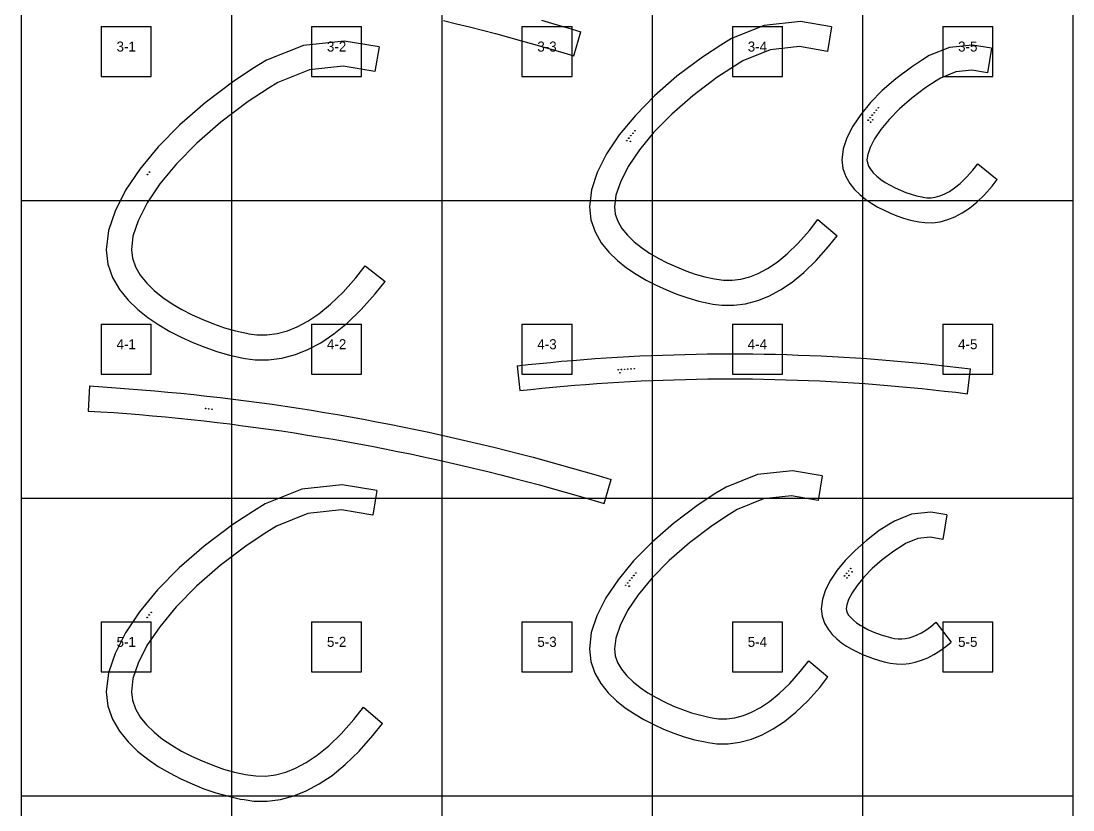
# Model space of a CAD drawing. Header units: metres. Extents: x -190 to 1050, y -2970 to 0.
# Drawn here: x 0 to 1050, y -1499 to -712 of the extents above; entities that cross this region are included whole.
import ezdxf
from ezdxf.enums import TextEntityAlignment as Align

# ---------------------------------------------------------------- set-up
doc = ezdxf.new("R2010")
doc.units = ezdxf.units.M
for name, color, linetype in [('default', 7, 'Continuous'), ('mcircles', 7, 'Continuous'), ('TEXTLAYER', 7, 'Continuous')]:
    doc.layers.add(name, color=color, linetype=linetype)

msp = doc.modelspace()

# ---------------------------------------------------------------- linework, layer by layer
at = {"color": 9}
for p, q in [((0, -594), (0, -891)), ((210, -594), (210, -891)), ((210, -594), (210, -891)), ((420, -594), (420, -891)), ((420, -594), (420, -891)), ((630, -594), (630, -891)), ((630, -594), (630, -891)), ((840, -594), (840, -891)), ((840, -594), (840, -891)), ((1050, -594), (1050, -891)), ((80, -717.5), (130, -717.5)), ((80, -717.5), (80, -767.5)), ((130, -767.5), (130, -717.5)), ((290, -717.5), (340, -717.5)), ((290, -717.5), (290, -767.5)), ((340, -767.5), (340, -717.5)), ((500, -717.5), (550, -717.5)), ((500, -717.5), (500, -767.5)), ((550, -767.5), (550, -717.5)), ((710, -717.5), (760, -717.5)), ((710, -717.5), (710, -767.5)), ((760, -767.5), (760, -717.5)), ((920, -717.5), (970, -717.5)), ((920, -717.5), (920, -767.5)), ((970, -767.5), (970, -717.5)), ((80, -767.5), (130, -767.5)), ((290, -767.5), (340, -767.5)), ((500, -767.5), (550, -767.5)), ((710, -767.5), (760, -767.5)), ((920, -767.5), (970, -767.5)), ((0, -891), (210, -891)), ((0, -891), (210, -891)), ((0, -891), (0, -1188)), ((210, -891), (420, -891)), ((210, -891), (210, -1188)), ((210, -891), (420, -891)), ((210, -891), (210, -1188)), ((420, -891), (630, -891)), ((420, -891), (420, -1188)), ((420, -891), (630, -891)), ((420, -891), (420, -1188)), ((630, -891), (840, -891)), ((630, -891), (630, -1188)), ((630, -891), (840, -891)), ((630, -891), (630, -1188)), ((840, -891), (1050, -891)), ((840, -891), (840, -1188)), ((840, -891), (1050, -891)), ((840, -891), (840, -1188)), ((1050, -891), (1050, -1188)), ((80, -1014.5), (130, -1014.5)), ((80, -1014.5), (80, -1064.5)), ((130, -1064.5), (130, -1014.5)), ((290, -1014.5), (340, -1014.5)), ((290, -1014.5), (290, -1064.5)), ((340, -1064.5), (340, -1014.5)), ((500, -1014.5), (550, -1014.5)), ((500, -1014.5), (500, -1064.5)), ((550, -1064.5), (550, -1014.5)), ((710, -1014.5), (760, -1014.5)), ((710, -1014.5), (710, -1064.5)), ((760, -1064.5), (760, -1014.5)), ((920, -1014.5), (970, -1014.5)), ((920, -1014.5), (920, -1064.5)), ((970, -1064.5), (970, -1014.5)), ((80, -1064.5), (130, -1064.5)), ((290, -1064.5), (340, -1064.5)), ((500, -1064.5), (550, -1064.5)), ((710, -1064.5), (760, -1064.5)), ((920, -1064.5), (970, -1064.5)), ((0, -1188), (210, -1188)), ((0, -1188), (210, -1188)), ((0, -1188), (0, -1485)), ((210, -1188), (420, -1188)), ((210, -1188), (210, -1485)), ((210, -1188), (420, -1188)), ((210, -1188), (210, -1485)), ((420, -1188), (630, -1188)), ((420, -1188), (420, -1485)), ((420, -1188), (630, -1188)), ((420, -1188), (420, -1485)), ((630, -1188), (840, -1188)), ((630, -1188), (630, -1485)), ((630, -1188), (840, -1188)), ((630, -1188), (630, -1485)), ((840, -1188), (1050, -1188)), ((840, -1188), (840, -1485)), ((840, -1188), (1050, -1188)), ((840, -1188), (840, -1485)), ((1050, -1188), (1050, -1485)), ((80, -1311.5), (130, -1311.5)), ((80, -1311.5), (80, -1361.5)), ((130, -1361.5), (130, -1311.5)), ((290, -1311.5), (340, -1311.5)), ((290, -1311.5), (290, -1361.5)), ((340, -1361.5), (340, -1311.5)), ((500, -1311.5), (550, -1311.5)), ((500, -1311.5), (500, -1361.5)), ((550, -1361.5), (550, -1311.5)), ((710, -1311.5), (760, -1311.5)), ((710, -1311.5), (710, -1361.5)), ((760, -1361.5), (760, -1311.5)), ((920, -1311.5), (970, -1311.5)), ((920, -1311.5), (920, -1361.5)), ((970, -1361.5), (970, -1311.5)), ((80, -1361.5), (130, -1361.5)), ((290, -1361.5), (340, -1361.5)), ((500, -1361.5), (550, -1361.5)), ((710, -1361.5), (760, -1361.5)), ((920, -1361.5), (970, -1361.5)), ((0, -1485), (210, -1485)), ((0, -1485), (210, -1485)), ((0, -1485), (0, -1782)), ((210, -1485), (420, -1485)), ((210, -1485), (210, -1782)), ((210, -1485), (420, -1485)), ((210, -1485), (210, -1782)), ((420, -1485), (630, -1485)), ((420, -1485), (420, -1782)), ((420, -1485), (630, -1485)), ((420, -1485), (420, -1782)), ((630, -1485), (840, -1485)), ((630, -1485), (630, -1782)), ((630, -1485), (840, -1485)), ((630, -1485), (630, -1782)), ((840, -1485), (1050, -1485)), ((840, -1485), (840, -1782)), ((840, -1485), (1050, -1485)), ((840, -1485), (840, -1782)), ((1050, -1485), (1050, -1782))]:
    msp.add_line(p, q, dxfattribs=at)
at = {"layer": 'default', "color": 7, "linetype": 'Continuous'}
for p, q in [((421.8, -711.5), (434.8, -714.7)), ((519.6, -711.3), (532.7, -715.1)), ((777.9, -712.6), (741.9, -716.6)), ((809, -717.8), (777.9, -712.6)), ((434.8, -714.7), (447.7, -717.9)), ((447.7, -717.9), (460.7, -721.2)), ((460.7, -721.2), (473.7, -724.6)), ((532.7, -715.1), (545.8, -719)), ((545.8, -719), (558.9, -722.9)), ((551.7, -746.8), (558.9, -722.9)), ((741.9, -716.6), (709.2, -729.5)), ((809, -717.8), (804.9, -742.4)), ((322.4, -732), (281.9, -736.5)), ((357.5, -737.8), (322.4, -732)), ((473.7, -724.6), (486.7, -728.1)), ((486.7, -728.1), (499.7, -731.7)), ((499.7, -731.7), (512.7, -735.3)), ((709.2, -729.5), (698.6, -736.1)), ((281.9, -736.5), (245.1, -751.1)), ((357.5, -737.8), (353.3, -762.5)), ((512.7, -735.3), (525.6, -739.1)), ((525.6, -739.1), (538.6, -742.9)), ((538.6, -742.9), (551.7, -746.8)), ((698.6, -736.1), (680.1, -748.1)), ((747.9, -740.8), (720.4, -751.9)), ((777.2, -737.6), (747.9, -740.8)), ((804.9, -742.4), (777.2, -737.6)), ((926.9, -738.6), (906.6, -746.6)), ((949.6, -736.1), (926.9, -738.6)), ((968.7, -739.2), (949.6, -736.1)), ((968.7, -739.2), (964.6, -763.9)), ((245.1, -751.1), (233.2, -758.4)), ((680.1, -748.1), (654.7, -767.2)), ((720.4, -751.9), (712, -757.2)), ((899.9, -750.7), (888.7, -758)), ((906.6, -746.6), (899.9, -750.7)), ((233.2, -758.4), (212.4, -771.9)), ((288, -760.7), (256.4, -773.4)), ((321.7, -757), (288, -760.7)), ((353.3, -762.5), (321.7, -757)), ((712, -757.2), (694.5, -768.5)), ((888.7, -758), (873.2, -769.7)), ((933, -762.8), (917.8, -769)), ((948.9, -761.1), (933, -762.8)), ((964.6, -763.9), (948.9, -761.1)), ((212.4, -771.9), (183.7, -793.6)), ((256.4, -773.4), (246.6, -779.5)), ((654.7, -767.2), (632.4, -786.8)), ((694.5, -768.5), (670.5, -786.6)), ((873.2, -769.7), (859.6, -781.5)), ((913.3, -771.8), (903, -778.5)), ((917.8, -769), (913.3, -771.8)), ((246.6, -779.5), (226.8, -792.4)), ((632.4, -786.8), (613.2, -806.3)), ((670.5, -786.6), (649.5, -804.9)), ((859.6, -781.5), (847.9, -793.5)), ((903, -778.5), (889, -789.1)), ((183.7, -793.6), (158.5, -815.6)), ((226.8, -792.4), (199.4, -813)), ((847.9, -793.5), (838.1, -805.4)), ((889, -789.1), (876.8, -799.7)), ((613.2, -806.3), (597.2, -825.7)), ((649.5, -804.9), (631.8, -823)), ((838.1, -805.4), (830.2, -817)), ((876.8, -799.7), (866.5, -810.2)), ((158.5, -815.6), (136.8, -837.7)), ((199.4, -813), (175.6, -833.8)), ((830.2, -817), (824.4, -828.6)), ((866.5, -810.2), (858.1, -820.4)), ((597.2, -825.7), (584.4, -844.5)), ((631.8, -823), (617.2, -840.7)), ((824.4, -828.6), (820.7, -839.6)), ((858.1, -820.4), (851.8, -829.7)), ((136.8, -837.7), (118.7, -859.7)), ((175.6, -833.8), (155.3, -854.5)), ((820.7, -839.6), (819.4, -850.7)), ((847.5, -838.3), (845.1, -845.1)), ((851.8, -829.7), (847.5, -838.3)), ((584.4, -844.5), (575.1, -863.2)), ((617.2, -840.7), (606, -857.2)), ((845.1, -845.1), (844.4, -850.7)), ((118.7, -859.7), (104.3, -880.8)), ((155.3, -854.5), (138.7, -874.6)), ((606, -857.2), (598.2, -872.8)), ((819.4, -850.7), (820.4, -859.2)), ((820.4, -859.2), (823.2, -867.2)), ((844.4, -850.7), (844.8, -853.6)), ((844.8, -853.6), (845.9, -856.7)), ((845.9, -856.7), (847.9, -860)), ((847.9, -860), (850.6, -863.4)), ((943.7, -868), (950.1, -860.8)), ((950.1, -860.8), (954.9, -854.7)), ((950.1, -860.8), (950.1, -860.8)), ((954.9, -854.7), (974.5, -870.1)), ((575.1, -863.2), (569.3, -880.4)), ((823.2, -867.2), (827.3, -874.2)), ((850.6, -863.4), (854.1, -866.8)), ((854.1, -866.8), (858.1, -870)), ((858.1, -870), (862.5, -873)), ((937.5, -874), (943.7, -868)), ((969.3, -876.8), (974.5, -870.1)), ((974.5, -870.1), (974.5, -870.1)), ((104.3, -880.8), (93.8, -901.8)), ((138.7, -874.6), (125.9, -893.5)), ((569.3, -880.4), (567.3, -897.5)), ((598.2, -872.8), (593.7, -885.9)), ((827.3, -874.2), (832.1, -880.2)), ((832.1, -880.2), (837.5, -885.5)), ((862.5, -873), (867.4, -875.8)), ((867.4, -875.8), (872.4, -878.4)), ((872.4, -878.4), (877.7, -880.8)), ((877.7, -880.8), (883.1, -883)), ((926.6, -882.1), (931.8, -878.6)), ((931.8, -878.6), (937.5, -874)), ((961.7, -885.3), (969.3, -876.8)), ((593.7, -885.9), (592.3, -897.5)), ((837.5, -885.5), (843.2, -890.1)), ((843.2, -890.1), (849.2, -894.1)), ((883.1, -883), (888.4, -884.9)), ((888.4, -884.9), (893.9, -886.3)), ((893.9, -886.3), (899.3, -887.6)), ((899.3, -887.6), (900.3, -887.7)), ((900.3, -887.7), (904, -888.3)), ((904, -888.3), (908.3, -888.3)), ((908.3, -888.3), (912.6, -887.7)), ((912.6, -887.7), (917.2, -886.5)), ((917.2, -886.5), (921.6, -884.8)), ((921.6, -884.8), (926.6, -882.1)), ((954.1, -892.7), (961.7, -885.3)), ((93.8, -901.8), (87.3, -921.1)), ((125.9, -893.5), (116.9, -911.4)), ((567.3, -897.5), (568.8, -910.4)), ((592.3, -897.5), (593.1, -904.7)), ((849.2, -894.1), (855.3, -897.7)), ((855.3, -897.7), (861.6, -900.9)), ((861.6, -900.9), (867.9, -903.8)), ((939.5, -903.5), (946.7, -898.7)), ((946.7, -898.7), (954.1, -892.7)), ((116.9, -911.4), (111.7, -926.6)), ((568.8, -910.4), (573, -922.4)), ((593.1, -904.7), (595.7, -911.9)), ((595.7, -911.9), (599.8, -919)), ((787, -921.1), (795.5, -910.2)), ((795.5, -910.2), (814.6, -926.3)), ((867.9, -903.8), (874.3, -906.3)), ((874.3, -906.3), (880.9, -908.7)), ((880.9, -908.7), (887.9, -910.6)), ((887.9, -910.6), (894.5, -912.1)), ((894.5, -912.1), (896.6, -912.4)), ((896.6, -912.4), (902.2, -913.2)), ((902.2, -913.2), (909.8, -913.3)), ((909.8, -913.3), (917.4, -912.3)), ((917.4, -912.3), (925.1, -910.2)), ((925.1, -910.2), (932.1, -907.5)), ((932.1, -907.5), (939.5, -903.5)), ((87.3, -921.1), (85.1, -940.2)), ((573, -922.4), (579.2, -933.2)), ((599.8, -919), (605.3, -925.8)), ((775.8, -933.7), (787, -921.1)), ((111.7, -926.6), (110.1, -940.2)), ((579.2, -933.2), (586.8, -942.6)), ((605.3, -925.8), (611.9, -932.2)), ((611.9, -932.2), (619.3, -938.1)), ((764.8, -944.3), (775.8, -933.7)), ((806.1, -937.1), (814.6, -926.3)), ((85.1, -940.2), (86.7, -954.5)), ((110.1, -940.2), (111.1, -948.8)), ((586.8, -942.6), (595.3, -950.9)), ((619.3, -938.1), (627.4, -943.6)), ((627.4, -943.6), (635.9, -948.6)), ((754.7, -952.5), (764.8, -944.3)), ((793.8, -951), (806.1, -937.1)), ((86.7, -954.5), (91.4, -967.9)), ((111.1, -948.8), (114.1, -957.4)), ((595.3, -950.9), (604.5, -958.2)), ((635.9, -948.6), (644.9, -953.2)), ((644.9, -953.2), (654.1, -957.3)), ((745.2, -958.9), (754.7, -952.5)), ((781.4, -963), (793.8, -951)), ((114.1, -957.4), (119, -965.7)), ((119, -965.7), (125.4, -973.6)), ((334.3, -968.2), (343.6, -956.3)), ((343.6, -956.3), (363.3, -971.8)), ((343.6, -956.3), (343.6, -956.3)), ((604.5, -958.2), (614, -964.7)), ((614, -964.7), (623.9, -970.5)), ((654.1, -957.3), (663.6, -961.2)), ((663.6, -961.2), (673, -964.5)), ((673, -964.5), (682.7, -967.2)), ((727.5, -967.2), (735.9, -963.9)), ((735.9, -963.9), (745.2, -958.9)), ((769.6, -972.6), (781.4, -963)), ((91.4, -967.9), (98.4, -979.9)), ((125.4, -973.6), (133, -981)), ((321.5, -982.6), (334.3, -968.2)), ((353.5, -984.3), (363.3, -971.8)), ((363.3, -971.8), (363.3, -971.8)), ((623.9, -970.5), (634, -975.7)), ((634, -975.7), (644.3, -980.3)), ((682.7, -967.2), (692.3, -969.3)), ((692.3, -969.3), (694.4, -969.7)), ((694.4, -969.7), (701.3, -970.6)), ((701.3, -970.6), (709.9, -970.7)), ((709.9, -970.7), (718.5, -969.6)), ((718.5, -969.6), (727.5, -967.2)), ((758, -980.3), (769.6, -972.6)), ((98.4, -979.9), (106.9, -990.5)), ((133, -981), (141.6, -987.9)), ((309, -994.7), (321.5, -982.6)), ((339.6, -999.9), (353.5, -984.3)), ((644.3, -980.3), (654.7, -984.5)), ((654.7, -984.5), (665.5, -988.4)), ((735.3, -990.9), (746.4, -986.6)), ((746.4, -986.6), (758, -980.3)), ((106.9, -990.5), (116.5, -999.8)), ((141.6, -987.9), (150.8, -994.1)), ((150.8, -994.1), (160.6, -999.9)), ((297.4, -1004.1), (309, -994.7)), ((665.5, -988.4), (676.7, -991.4)), ((676.7, -991.4), (687.5, -993.8)), ((687.5, -993.8), (690.6, -994.4)), ((690.6, -994.4), (699.5, -995.6)), ((699.5, -995.6), (711.4, -995.7)), ((711.4, -995.7), (723.3, -994.1)), ((723.3, -994.1), (735.3, -990.9)), ((116.5, -999.8), (126.7, -1008)), ((126.7, -1008), (137.5, -1015.3)), ((160.6, -999.9), (170.8, -1005.1)), ((170.8, -1005.1), (181.4, -1009.9)), ((286.4, -1011.5), (297.4, -1004.1)), ((325.6, -1013.4), (339.6, -999.9)), ((137.5, -1015.3), (148.6, -1021.8)), ((181.4, -1009.9), (192.2, -1014.2)), ((192.2, -1014.2), (203, -1018.1)), ((203, -1018.1), (214.1, -1021.1)), ((265.9, -1021.1), (275.7, -1017.2)), ((275.7, -1017.2), (286.4, -1011.5)), ((312.3, -1024.2), (325.6, -1013.4)), ((148.6, -1021.8), (160, -1027.6)), ((160, -1027.6), (171.6, -1032.9)), ((214.1, -1021.1), (225.1, -1023.6)), ((225.1, -1023.6), (227.5, -1024)), ((227.5, -1024), (235.5, -1025.1)), ((235.5, -1025.1), (245.5, -1025.2)), ((245.5, -1025.2), (255.5, -1023.9)), ((255.5, -1023.9), (265.9, -1021.1)), ((299.3, -1033), (312.3, -1024.2)), ((171.6, -1032.9), (183.4, -1037.6)), ((183.4, -1037.6), (195.5, -1041.9)), ((286.2, -1039.9), (299.3, -1033)), ((195.5, -1041.9), (208.1, -1045.4)), ((208.1, -1045.4), (220.3, -1048.1)), ((220.3, -1048.1), (223.8, -1048.7)), ((223.8, -1048.7), (233.7, -1050)), ((247, -1050.1), (260.3, -1048.4)), ((260.3, -1048.4), (273.8, -1044.9)), ((273.8, -1044.9), (286.2, -1039.9)), ((550.7, -1050.6), (561.9, -1049.7)), ((561.9, -1049.7), (573, -1048.9)), ((573, -1048.9), (584.2, -1048.1)), ((584.2, -1048.1), (595.4, -1047.4)), ((595.4, -1047.4), (606.6, -1046.8)), ((606.6, -1046.8), (617.8, -1046.2)), ((617.8, -1046.2), (629, -1045.8)), ((629, -1045.8), (640.2, -1045.3)), ((640.2, -1045.3), (651.5, -1045)), ((651.5, -1045), (662.7, -1044.7)), ((662.7, -1044.7), (674, -1044.4)), ((674, -1044.4), (685.2, -1044.2)), ((685.2, -1044.2), (696.5, -1044.1)), ((696.5, -1044.1), (707.8, -1044.1)), ((707.8, -1044.1), (719.1, -1044.1)), ((719.1, -1044.1), (730.4, -1044.2)), ((730.4, -1044.2), (741.8, -1044.4)), ((741.8, -1044.4), (753.1, -1044.6)), ((753.1, -1044.6), (764.4, -1044.9)), ((764.4, -1044.9), (775.8, -1045.3)), ((775.8, -1045.3), (787.2, -1045.7)), ((787.2, -1045.7), (798.6, -1046.2)), ((798.6, -1046.2), (810, -1046.8)), ((810, -1046.8), (821.4, -1047.4)), ((821.4, -1047.4), (832.8, -1048.1)), ((832.8, -1048.1), (844.2, -1048.9)), ((844.2, -1048.9), (855.7, -1049.8)), ((855.7, -1049.8), (867.1, -1050.7)), ((233.7, -1050), (247, -1050.1)), ((495.2, -1056), (506.3, -1054.8)), ((495.2, -1056), (497.9, -1080.8)), ((506.3, -1054.8), (517.4, -1053.6)), ((517.4, -1053.6), (528.5, -1052.6)), ((528.5, -1052.6), (539.6, -1051.5)), ((539.6, -1051.5), (550.7, -1050.6)), ((867.1, -1050.7), (878.6, -1051.7)), ((878.6, -1051.7), (890.1, -1052.7)), ((890.1, -1052.7), (901.6, -1053.8)), ((901.6, -1053.8), (913.1, -1055)), ((913.1, -1055), (924.6, -1056.3)), ((924.6, -1056.3), (936.1, -1057.7)), ((936.1, -1057.7), (947.6, -1059.1)), ((944.6, -1083.9), (947.6, -1059.1)), ((618.9, -1071.2), (630, -1070.7)), ((630, -1070.7), (641, -1070.3)), ((641, -1070.3), (652.1, -1069.9)), ((652.1, -1069.9), (663.2, -1069.6)), ((663.2, -1069.6), (674.3, -1069.4)), ((674.3, -1069.4), (685.5, -1069.2)), ((685.5, -1069.2), (696.6, -1069.1)), ((696.6, -1069.1), (707.7, -1069.1)), ((707.7, -1069.1), (718.9, -1069.1)), ((718.9, -1069.1), (730.1, -1069.2)), ((730.1, -1069.2), (741.2, -1069.4)), ((741.2, -1069.4), (752.4, -1069.6)), ((752.4, -1069.6), (763.6, -1069.9)), ((763.6, -1069.9), (774.9, -1070.3)), ((774.9, -1070.3), (786.1, -1070.7)), ((786.1, -1070.7), (797.3, -1071.2)), ((68.5, -1076.2), (66.9, -1101.2)), ((68.5, -1076.2), (81.5, -1077)), ((81.5, -1077), (94.5, -1077.9)), ((94.5, -1077.9), (107.5, -1078.9)), ((107.5, -1078.9), (120.6, -1079.9)), ((120.6, -1079.9), (133.6, -1081)), ((133.6, -1081), (146.6, -1082.2)), ((497.9, -1080.8), (508.8, -1079.7)), ((508.8, -1079.7), (519.8, -1078.5)), ((519.8, -1078.5), (530.7, -1077.5)), ((530.7, -1077.5), (541.7, -1076.5)), ((541.7, -1076.5), (552.7, -1075.5)), ((552.7, -1075.5), (563.7, -1074.6)), ((563.7, -1074.6), (574.7, -1073.8)), ((574.7, -1073.8), (585.8, -1073.1)), ((585.8, -1073.1), (596.8, -1072.4)), ((596.8, -1072.4), (607.8, -1071.8)), ((607.8, -1071.8), (618.9, -1071.2)), ((797.3, -1071.2), (808.6, -1071.8)), ((808.6, -1071.8), (819.8, -1072.4)), ((819.8, -1072.4), (831.1, -1073.1)), ((831.1, -1073.1), (842.4, -1073.8)), ((842.4, -1073.8), (853.7, -1074.7)), ((853.7, -1074.7), (865, -1075.6)), ((865, -1075.6), (876.3, -1076.6)), ((876.3, -1076.6), (887.6, -1077.6)), ((887.6, -1077.6), (899, -1078.7)), ((899, -1078.7), (910.3, -1079.9)), ((910.3, -1079.9), (921.7, -1081.2)), ((921.7, -1081.2), (933.1, -1082.5)), ((146.6, -1082.2), (159.6, -1083.5)), ((159.6, -1083.5), (172.6, -1084.8)), ((172.6, -1084.8), (185.6, -1086.3)), ((185.6, -1086.3), (198.7, -1087.7)), ((198.7, -1087.7), (211.7, -1089.3)), ((211.7, -1089.3), (224.7, -1091)), ((224.7, -1091), (237.7, -1092.7)), ((933.1, -1082.5), (944.6, -1083.9)), ((66.9, -1101.2), (79.8, -1102)), ((79.8, -1102), (92.7, -1102.8)), ((237.7, -1092.7), (250.7, -1094.5)), ((250.7, -1094.5), (263.7, -1096.4)), ((263.7, -1096.4), (276.8, -1098.4)), ((276.8, -1098.4), (289.8, -1100.4)), ((289.8, -1100.4), (302.8, -1102.5)), ((92.7, -1102.8), (105.6, -1103.8)), ((105.6, -1103.8), (118.4, -1104.8)), ((118.4, -1104.8), (131.3, -1105.9)), ((131.3, -1105.9), (144.2, -1107.1)), ((144.2, -1107.1), (157, -1108.4)), ((157, -1108.4), (169.9, -1109.7)), ((169.9, -1109.7), (182.8, -1111.1)), ((182.8, -1111.1), (195.7, -1112.6)), ((195.7, -1112.6), (208.5, -1114.1)), ((302.8, -1102.5), (315.8, -1104.7)), ((315.8, -1104.7), (328.8, -1107)), ((328.8, -1107), (341.8, -1109.4)), ((341.8, -1109.4), (354.9, -1111.8)), ((354.9, -1111.8), (367.9, -1114.3)), ((208.5, -1114.1), (221.4, -1115.8)), ((221.4, -1115.8), (234.3, -1117.5)), ((234.3, -1117.5), (247.1, -1119.3)), ((247.1, -1119.3), (260, -1121.1)), ((260, -1121.1), (272.9, -1123.1)), ((272.9, -1123.1), (285.8, -1125.1)), ((367.9, -1114.3), (380.9, -1116.9)), ((380.9, -1116.9), (393.9, -1119.6)), ((393.9, -1119.6), (406.9, -1122.3)), ((406.9, -1122.3), (419.9, -1125.2)), ((285.8, -1125.1), (298.6, -1127.2)), ((298.6, -1127.2), (311.5, -1129.3)), ((311.5, -1129.3), (324.4, -1131.6)), ((324.4, -1131.6), (337.2, -1133.9)), ((337.2, -1133.9), (350.1, -1136.3)), ((419.9, -1125.2), (433, -1128.1)), ((433, -1128.1), (446, -1131.1)), ((446, -1131.1), (459, -1134.2)), ((350.1, -1136.3), (363, -1138.8)), ((363, -1138.8), (375.9, -1141.4)), ((375.9, -1141.4), (388.7, -1144)), ((388.7, -1144), (401.6, -1146.8)), ((459, -1134.2), (472, -1137.3)), ((472, -1137.3), (485, -1140.6)), ((485, -1140.6), (498, -1143.9)), ((498, -1143.9), (511.1, -1147.3)), ((401.6, -1146.8), (414.5, -1149.6)), ((414.5, -1149.6), (427.3, -1152.5)), ((427.3, -1152.5), (440.2, -1155.4)), ((511.1, -1147.3), (524.1, -1150.8)), ((524.1, -1150.8), (537.1, -1154.4)), ((537.1, -1154.4), (550.1, -1158.1)), ((440.2, -1155.4), (453.1, -1158.5)), ((453.1, -1158.5), (466, -1161.6)), ((466, -1161.6), (478.8, -1164.8)), ((478.8, -1164.8), (491.7, -1168.1)), ((550.1, -1158.1), (563.1, -1161.8)), ((563.1, -1161.8), (576.1, -1165.6)), ((735.1, -1164.6), (703.7, -1177.1)), ((769.9, -1160.8), (735.1, -1164.6)), ((799.7, -1165.7), (769.9, -1160.8)), ((320.5, -1174.8), (280.3, -1179.3)), ((355.2, -1180.6), (320.5, -1174.8)), ((491.7, -1168.1), (504.6, -1171.5)), ((504.6, -1171.5), (517.4, -1174.9)), ((517.4, -1174.9), (530.3, -1178.5)), ((576.1, -1165.6), (589.1, -1169.5)), ((581.9, -1193.5), (589.1, -1169.5)), ((799.7, -1165.7), (795.6, -1190.4)), ((280.3, -1179.3), (243.8, -1193.7)), ((355.2, -1180.6), (351.1, -1205.2)), ((530.3, -1178.5), (543.2, -1182.1)), ((543.2, -1182.1), (556.1, -1185.8)), ((556.1, -1185.8), (568.9, -1189.6)), ((693.5, -1183.3), (675.8, -1194.9)), ((703.7, -1177.1), (693.5, -1183.3)), ((769.1, -1185.8), (741.2, -1188.9)), ((795.6, -1190.4), (769.1, -1185.8)), ((243.8, -1193.7), (232, -1201)), ((568.9, -1189.6), (581.9, -1193.5)), ((675.8, -1194.9), (651.3, -1213.3)), ((741.2, -1188.9), (714.9, -1199.4)), ((232, -1201), (211.3, -1214.4)), ((286.3, -1203.5), (255, -1216)), ((319.8, -1199.8), (286.3, -1203.5)), ((351.1, -1205.2), (319.8, -1199.8)), ((706.9, -1204.5), (690.1, -1215.3)), ((714.9, -1199.4), (706.9, -1204.5)), ((888.9, -1204.2), (871.7, -1211)), ((908.1, -1202.1), (888.9, -1204.2)), ((924.2, -1204.7), (908.1, -1202.1)), ((924.2, -1204.7), (920, -1229.4)), ((211.3, -1214.4), (182.9, -1235.9)), ((255, -1216), (245.4, -1222.1)), ((651.3, -1213.3), (629.9, -1232)), ((690.1, -1215.3), (667.1, -1232.7)), ((866.1, -1214.5), (856.7, -1220.5)), ((871.7, -1211), (866.1, -1214.5)), ((245.4, -1222.1), (225.7, -1234.9)), ((856.7, -1220.5), (843.9, -1230.3)), ((895, -1228.5), (883, -1233.3)), ((907.4, -1227.1), (895, -1228.5)), ((920, -1229.4), (907.4, -1227.1)), ((182.9, -1235.9), (157.8, -1257.8)), ((225.7, -1234.9), (198.6, -1255.3)), ((629.9, -1232), (611.4, -1250.8)), ((667.1, -1232.7), (647, -1250.2)), ((843.9, -1230.3), (832.5, -1240.2)), ((879.5, -1235.6), (871.1, -1241)), ((883, -1233.3), (879.5, -1235.6)), ((832.5, -1240.2), (822.7, -1250.2)), ((871.1, -1241), (859.6, -1249.7)), ((157.8, -1257.8), (136.3, -1279.7)), ((198.6, -1255.3), (175, -1275.9)), ((611.4, -1250.8), (596, -1269.5)), ((647, -1250.2), (630, -1267.6)), ((822.7, -1250.2), (814.5, -1260.1)), ((849.7, -1258.4), (841.3, -1266.9)), ((859.6, -1249.7), (849.7, -1258.4)), ((596, -1269.5), (583.8, -1287.6)), ((630, -1267.6), (616, -1284.5)), ((807.9, -1269.9), (803, -1279.7)), ((814.5, -1260.1), (807.9, -1269.9)), ((841.3, -1266.9), (834.5, -1275.1)), ((136.3, -1279.7), (118.4, -1301.4)), ((175, -1275.9), (154.9, -1296.4)), ((803, -1279.7), (799.9, -1289)), ((834.5, -1275.1), (829.5, -1282.5)), ((583.8, -1287.6), (574.8, -1305.5)), ((616, -1284.5), (605.3, -1300.2)), ((799.9, -1289), (798.7, -1298.5)), ((826.1, -1289.3), (824.2, -1294.6)), ((829.5, -1282.5), (826.1, -1289.3)), ((118.4, -1301.4), (104.2, -1322.4)), ((154.9, -1296.4), (138.4, -1316.4)), ((605.3, -1300.2), (597.9, -1315.1)), ((798.7, -1298.5), (799.6, -1306)), ((824.2, -1294.6), (823.7, -1298.5)), ((823.7, -1298.5), (824, -1300.3)), ((824, -1300.3), (824.7, -1302.4)), ((574.8, -1305.5), (569.2, -1322.1)), ((799.6, -1306), (802, -1312.9)), ((824.7, -1302.4), (826.1, -1304.8)), ((826.1, -1304.8), (828.2, -1307.3)), ((828.2, -1307.3), (830.8, -1309.9)), ((830.8, -1309.9), (834, -1312.4)), ((834, -1312.4), (837.5, -1314.7)), ((907.7, -1316.4), (913, -1311.9)), ((913, -1311.9), (928.4, -1331.7)), ((104.2, -1322.4), (93.8, -1343.2)), ((138.4, -1316.4), (125.7, -1335)), ((569.2, -1322.1), (567.3, -1338.6)), ((597.9, -1315.1), (593.6, -1327.7)), ((802, -1312.9), (805.5, -1318.9)), ((805.5, -1318.9), (809.7, -1324.1)), ((837.5, -1314.7), (841.3, -1317)), ((841.3, -1317), (845.4, -1319.1)), ((845.4, -1319.1), (849.6, -1321)), ((849.6, -1321), (854, -1322.8)), ((854, -1322.8), (858.6, -1324.4)), ((894.5, -1324.6), (898.7, -1322.4)), ((898.7, -1322.4), (903.1, -1319.7)), ((903.1, -1319.7), (907.7, -1316.4)), ((593.6, -1327.7), (592.3, -1338.6)), ((809.7, -1324.1), (814.3, -1328.6)), ((814.3, -1328.6), (819.1, -1332.5)), ((819.1, -1332.5), (824.1, -1335.9)), ((858.6, -1324.4), (863.2, -1325.8)), ((863.2, -1325.8), (867.9, -1327.2)), ((867.9, -1327.2), (868.9, -1327.4)), ((868.9, -1327.4), (871.8, -1328.1)), ((871.8, -1328.1), (875.5, -1328.5)), ((875.5, -1328.5), (879.1, -1328.6)), ((879.1, -1328.6), (882.7, -1328.2)), ((882.7, -1328.2), (886.5, -1327.5)), ((886.5, -1327.5), (890.4, -1326.3)), ((890.4, -1326.3), (894.5, -1324.6)), ((923, -1336.2), (928.4, -1331.7)), ((93.8, -1343.2), (87.3, -1362.4)), ((125.7, -1335), (116.8, -1352.8)), ((567.3, -1338.6), (568.7, -1351)), ((592.3, -1338.6), (593.1, -1345.4)), ((824.1, -1335.9), (829.3, -1338.9)), ((829.3, -1338.9), (834.5, -1341.6)), ((834.5, -1341.6), (839.8, -1344)), ((839.8, -1344), (845.2, -1346.1)), ((911.1, -1344.2), (917.1, -1340.4)), ((917.1, -1340.4), (923, -1336.2)), ((116.8, -1352.8), (111.7, -1367.9)), ((568.7, -1351), (572.8, -1362.7)), ((593.1, -1345.4), (595.5, -1352.2)), ((595.5, -1352.2), (599.4, -1358.9)), ((778, -1360.8), (786.2, -1350.4)), ((786.2, -1350.4), (805.3, -1366.5)), ((845.2, -1346.1), (850.6, -1348.1)), ((850.6, -1348.1), (856, -1349.8)), ((856, -1349.8), (861.5, -1351.3)), ((861.5, -1351.3), (863.2, -1351.8)), ((863.2, -1351.8), (867.6, -1352.7)), ((867.6, -1352.7), (873.8, -1353.5)), ((873.8, -1353.5), (880.1, -1353.6)), ((880.1, -1353.6), (886.4, -1353)), ((886.4, -1353), (892.6, -1351.7)), ((892.6, -1351.7), (898.9, -1349.8)), ((898.9, -1349.8), (905, -1347.3)), ((905, -1347.3), (911.1, -1344.2)), ((87.3, -1362.4), (85.1, -1381.3)), ((572.8, -1362.7), (578.8, -1373)), ((599.4, -1358.9), (604.6, -1365.3)), ((767.3, -1372.9), (778, -1360.8)), ((111.7, -1367.9), (110.1, -1381.3)), ((578.8, -1373), (586.1, -1382.2)), ((604.6, -1365.3), (610.9, -1371.4)), ((610.9, -1371.4), (618, -1377.1)), ((756.8, -1383), (767.3, -1372.9)), ((797.2, -1376.9), (805.3, -1366.5)), ((85.1, -1381.3), (86.7, -1395.5)), ((110.1, -1381.3), (111.1, -1389.8)), ((586.1, -1382.2), (594.3, -1390.2)), ((618, -1377.1), (625.7, -1382.3)), ((625.7, -1382.3), (633.9, -1387.1)), ((747.2, -1390.9), (756.8, -1383)), ((785.4, -1390.2), (797.2, -1376.9)), ((86.7, -1395.5), (91.4, -1408.8)), ((111.1, -1389.8), (114.1, -1398.3)), ((594.3, -1390.2), (603.1, -1397.2)), ((633.9, -1387.1), (642.4, -1391.5)), ((642.4, -1391.5), (651.2, -1395.5)), ((651.2, -1395.5), (660.3, -1399.1)), ((738.1, -1397), (747.2, -1390.9)), ((773.4, -1401.7), (785.4, -1390.2)), ((114.1, -1398.3), (118.9, -1406.5)), ((118.9, -1406.5), (125.2, -1414.4)), ((332.1, -1409), (341.7, -1396.8)), ((341.7, -1396.8), (360.8, -1412.9)), ((603.1, -1397.2), (612.3, -1403.4)), ((612.3, -1403.4), (621.8, -1409)), ((660.3, -1399.1), (669.3, -1402.3)), ((669.3, -1402.3), (678.6, -1404.8)), ((678.6, -1404.8), (687.8, -1406.9)), ((687.8, -1406.9), (689.7, -1407.2)), ((712.6, -1407.2), (721.2, -1404.9)), ((721.2, -1404.9), (729.2, -1401.7)), ((729.2, -1401.7), (738.1, -1397)), ((762.1, -1411), (773.4, -1401.7)), ((91.4, -1408.8), (98.3, -1420.7)), ((125.2, -1414.4), (132.8, -1421.7)), ((319.5, -1423.2), (332.1, -1409)), ((351.3, -1425), (360.8, -1412.9)), ((621.8, -1409), (631.5, -1414)), ((631.5, -1414), (641.4, -1418.5)), ((689.7, -1407.2), (696.3, -1408.2)), ((696.3, -1408.2), (704.5, -1408.2)), ((704.5, -1408.2), (712.6, -1407.2)), ((750.9, -1418.4), (762.1, -1411)), ((98.3, -1420.7), (106.8, -1431.2)), ((132.8, -1421.7), (141.2, -1428.5)), ((307.1, -1435.2), (319.5, -1423.2)), ((337.5, -1440.5), (351.3, -1425)), ((641.4, -1418.5), (651.5, -1422.5)), ((651.5, -1422.5), (661.8, -1426.2)), ((661.8, -1426.2), (672.6, -1429.1)), ((729, -1428.6), (739.7, -1424.4)), ((739.7, -1424.4), (750.9, -1418.4)), ((106.8, -1431.2), (116.2, -1440.4)), ((141.2, -1428.5), (150.4, -1434.7)), ((150.4, -1434.7), (160.1, -1440.4)), ((295.6, -1444.6), (307.1, -1435.2)), ((672.6, -1429.1), (683, -1431.4)), ((683, -1431.4), (686, -1431.9)), ((686, -1431.9), (694.5, -1433.1)), ((694.5, -1433.1), (706, -1433.2)), ((706, -1433.2), (717.4, -1431.7)), ((717.4, -1431.7), (729, -1428.6)), ((116.2, -1440.4), (126.4, -1448.6)), ((126.4, -1448.6), (137, -1455.8)), ((160.1, -1440.4), (170.2, -1445.5)), ((170.2, -1445.5), (180.7, -1450.3)), ((284.7, -1451.9), (295.6, -1444.6)), ((323.7, -1453.9), (337.5, -1440.5)), ((137, -1455.8), (148.1, -1462.3)), ((180.7, -1450.3), (191.4, -1454.6)), ((191.4, -1454.6), (202.1, -1458.4)), ((202.1, -1458.4), (213.1, -1461.4)), ((264.4, -1461.4), (274.1, -1457.6)), ((274.1, -1457.6), (284.7, -1451.9)), ((310.5, -1464.7), (323.7, -1453.9)), ((148.1, -1462.3), (159.4, -1468.1)), ((159.4, -1468.1), (170.9, -1473.3)), ((213.1, -1461.4), (224, -1463.8)), ((224, -1463.8), (226.4, -1464.2)), ((226.4, -1464.2), (234.3, -1465.3)), ((234.3, -1465.3), (244.2, -1465.4)), ((244.2, -1465.4), (254.1, -1464.2)), ((254.1, -1464.2), (264.4, -1461.4)), ((297.6, -1473.3), (310.5, -1464.7)), ((170.9, -1473.3), (182.6, -1478)), ((182.6, -1478), (194.6, -1482.2)), ((272.3, -1485.1), (284.6, -1480.3)), ((284.6, -1480.3), (297.6, -1473.3)), ((194.6, -1482.2), (207.1, -1485.6)), ((207.1, -1485.6), (219.2, -1488.4)), ((219.2, -1488.4), (222.6, -1488.9)), ((222.6, -1488.9), (232.5, -1490.3)), ((232.5, -1490.3), (245.7, -1490.4)), ((245.7, -1490.4), (258.9, -1488.7)), ((258.9, -1488.7), (272.3, -1485.1))]:
    msp.add_line(p, q, dxfattribs=at)
at = {"layer": 'mcircles', "color": 7, "linetype": 'Continuous'}
for centre in [(847.6, -808.5), (849.6, -806), (851.7, -803.6), (853.7, -801.1), (855.7, -798.6), (845.6, -811), (848, -813), (850.1, -810.5), (606.7, -828.9), (608.7, -826.4), (610.8, -824), (612.8, -821.5), (604.7, -831.4), (608.2, -832.2), (126.2, -865.3), (128.2, -862.8), (596.1, -1060), (599.3, -1059.7), (602.5, -1059.6), (605.6, -1059.3), (608.9, -1059.2), (612.1, -1058.9), (597.8, -1063), (184.2, -1098.7), (187.4, -1099.1), (190.6, -1099.4), (828.1, -1258.3), (607.6, -1270.2), (609.7, -1267.7), (611.7, -1265.3), (613.7, -1262.8), (822, -1265.7), (824, -1263.2), (824.4, -1267.7), (826, -1260.8), (826.5, -1265.3), (829.5, -1261.6), (603.5, -1275.1), (605.6, -1272.7), (607, -1275.9), (130, -1302.1), (125.9, -1307.1), (127.9, -1304.6)]:
    msp.add_circle(centre, 0.3, dxfattribs=at)

# ---------------------------------------------------------------- texts
at = {"layer": 'TEXTLAYER', "color": 1}
for s, p in [('3-1', (105, -742.5)), ('3-2', (315, -742.5)), ('3-3', (525, -742.5)), ('3-4', (735, -742.5)), ('3-5', (945, -742.5)), ('4-1', (105, -1039.5)), ('4-2', (315, -1039.5)), ('4-3', (525, -1039.5)), ('4-4', (735, -1039.5)), ('4-5', (945, -1039.5)), ('5-1', (105, -1336.5)), ('5-2', (315, -1336.5)), ('5-3', (525, -1336.5)), ('5-4', (735, -1336.5)), ('5-5', (945, -1336.5))]:
    msp.add_text(s, height=10, dxfattribs=at).set_placement(p, align=Align.CENTER)

doc.saveas('drawing.dxf')
